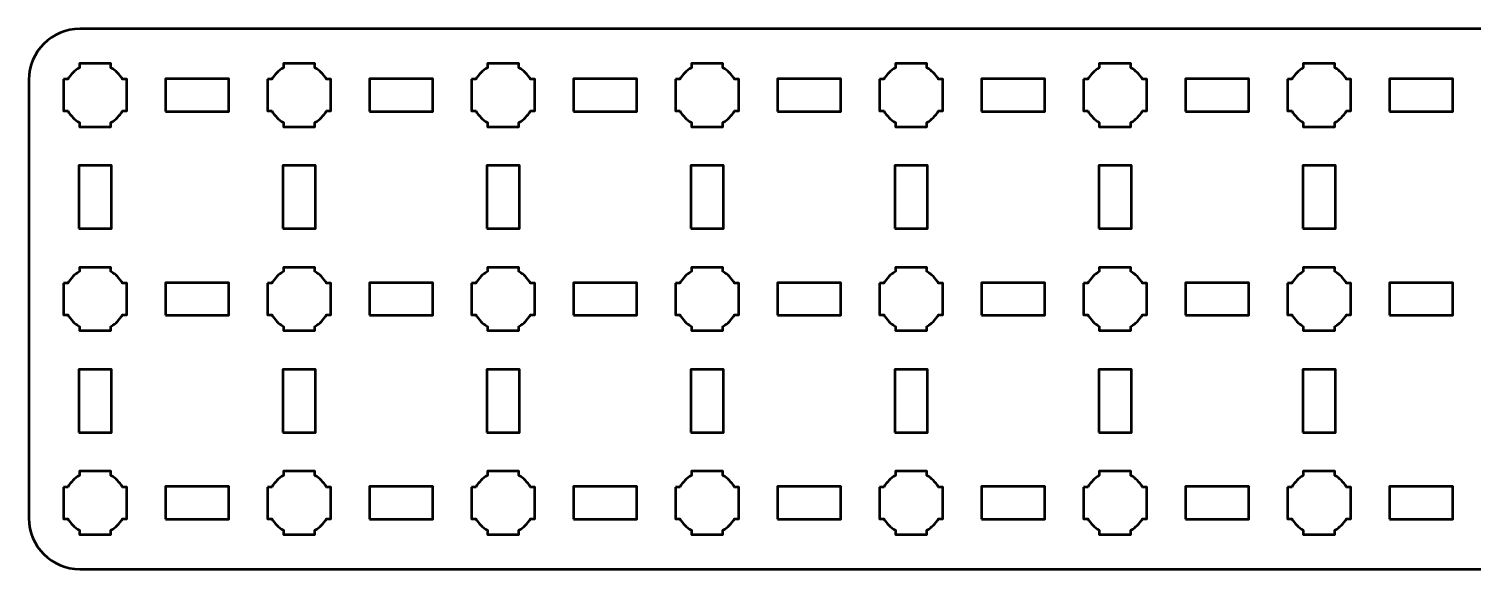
# Model space of a CAD drawing. Header units: centimetres. Extents: x -25.1 to 4.2, y -17.5 to -12.2.
# Drawn here: x -25.15 to -11, y -17.5 to -12.2 of the extents above; entities that cross this region are included whole.
import ezdxf

# ---------------------------------------------------------------- set-up
doc = ezdxf.new("R2010")
doc.units = ezdxf.units.CM
doc.header["$MEASUREMENT"] = 0
doc.layers.add('Layer 1', color=7, linetype='Continuous')

msp = doc.modelspace()

# ---------------------------------------------------------------- linework, layer by layer
at = {"layer": 'Layer 1', "color": 250, "lineweight": 53}
for points in [[(-23.81, -13.01), (-23.19, -13.01), (-23.19, -12.69), (-23.81, -12.69), (-23.81, -13.01)], [(-21.81, -13.01), (-21.19, -13.01), (-21.19, -12.69), (-21.81, -12.69), (-21.81, -13.01)], [(-19.81, -13.01), (-19.19, -13.01), (-19.19, -12.69), (-19.81, -12.69), (-19.81, -13.01)], [(-17.81, -13.01), (-17.19, -13.01), (-17.19, -12.69), (-17.81, -12.69), (-17.81, -13.01)], [(-15.81, -13.01), (-15.19, -13.01), (-15.19, -12.69), (-15.81, -12.69), (-15.81, -13.01)], [(-13.81, -13.01), (-13.19, -13.01), (-13.19, -12.69), (-13.81, -12.69), (-13.81, -13.01)], [(-11.81, -13.01), (-11.19, -13.01), (-11.19, -12.69), (-11.81, -12.69), (-11.81, -13.01)], [(-24.66, -14.16), (-24.34, -14.16), (-24.34, -13.54), (-24.66, -13.54), (-24.66, -14.16)], [(-22.66, -14.16), (-22.34, -14.16), (-22.34, -13.54), (-22.66, -13.54), (-22.66, -14.16)], [(-20.66, -14.16), (-20.34, -14.16), (-20.34, -13.54), (-20.66, -13.54), (-20.66, -14.16)], [(-18.66, -14.16), (-18.34, -14.16), (-18.34, -13.54), (-18.66, -13.54), (-18.66, -14.16)], [(-16.66, -14.16), (-16.34, -14.16), (-16.34, -13.54), (-16.66, -13.54), (-16.66, -14.16)], [(-14.66, -14.16), (-14.34, -14.16), (-14.34, -13.54), (-14.66, -13.54), (-14.66, -14.16)], [(-12.66, -14.16), (-12.34, -14.16), (-12.34, -13.54), (-12.66, -13.54), (-12.66, -14.16)], [(-23.81, -15.01), (-23.19, -15.01), (-23.19, -14.69), (-23.81, -14.69), (-23.81, -15.01)], [(-21.81, -15.01), (-21.19, -15.01), (-21.19, -14.69), (-21.81, -14.69), (-21.81, -15.01)], [(-19.81, -15.01), (-19.19, -15.01), (-19.19, -14.69), (-19.81, -14.69), (-19.81, -15.01)], [(-17.81, -15.01), (-17.19, -15.01), (-17.19, -14.69), (-17.81, -14.69), (-17.81, -15.01)], [(-15.81, -15.01), (-15.19, -15.01), (-15.19, -14.69), (-15.81, -14.69), (-15.81, -15.01)], [(-13.81, -15.01), (-13.19, -15.01), (-13.19, -14.69), (-13.81, -14.69), (-13.81, -15.01)], [(-11.81, -15.01), (-11.19, -15.01), (-11.19, -14.69), (-11.81, -14.69), (-11.81, -15.01)], [(-24.66, -16.16), (-24.34, -16.16), (-24.34, -15.54), (-24.66, -15.54), (-24.66, -16.16)], [(-22.66, -16.16), (-22.34, -16.16), (-22.34, -15.54), (-22.66, -15.54), (-22.66, -16.16)], [(-20.66, -16.16), (-20.34, -16.16), (-20.34, -15.54), (-20.66, -15.54), (-20.66, -16.16)], [(-18.66, -16.16), (-18.34, -16.16), (-18.34, -15.54), (-18.66, -15.54), (-18.66, -16.16)], [(-16.66, -16.16), (-16.34, -16.16), (-16.34, -15.54), (-16.66, -15.54), (-16.66, -16.16)], [(-14.66, -16.16), (-14.34, -16.16), (-14.34, -15.54), (-14.66, -15.54), (-14.66, -16.16)], [(-12.66, -16.16), (-12.34, -16.16), (-12.34, -15.54), (-12.66, -15.54), (-12.66, -16.16)], [(-23.81, -17.01), (-23.19, -17.01), (-23.19, -16.69), (-23.81, -16.69), (-23.81, -17.01)], [(-21.81, -17.01), (-21.19, -17.01), (-21.19, -16.69), (-21.81, -16.69), (-21.81, -17.01)], [(-19.81, -17.01), (-19.19, -17.01), (-19.19, -16.69), (-19.81, -16.69), (-19.81, -17.01)], [(-17.81, -17.01), (-17.19, -17.01), (-17.19, -16.69), (-17.81, -16.69), (-17.81, -17.01)], [(-15.81, -17.01), (-15.19, -17.01), (-15.19, -16.69), (-15.81, -16.69), (-15.81, -17.01)], [(-13.81, -17.01), (-13.19, -17.01), (-13.19, -16.69), (-13.81, -16.69), (-13.81, -17.01)], [(-11.81, -17.01), (-11.19, -17.01), (-11.19, -16.69), (-11.81, -16.69), (-11.81, -17.01)]]:
    msp.add_lwpolyline(points, close=True, dxfattribs=at)
msp.add_open_spline([(-25.15, -17), (-25.15, -17), (-25.15, -12.7), (-25.15, -12.7), (-25.15, -12.7), (-25.15, -12.42391), (-24.92609, -12.2), (-24.65, -12.2), (-24.65, -12.2), (-24.65, -12.2), (3.65, -12.2), (3.65, -12.2), (3.65, -12.2), (3.92609, -12.2), (4.15, -12.42391), (4.15, -12.7), (4.15, -12.7), (4.15, -12.7), (4.15, -17), (4.15, -17), (4.15, -17), (4.15, -17.27609), (3.92609, -17.5), (3.65, -17.5), (3.65, -17.5), (3.65, -17.5), (-24.65, -17.5), (-24.65, -17.5), (-24.65, -17.5), (-24.92609, -17.5), (-25.15, -17.27609), (-25.15, -17)], degree=3, knots=[0, 0, 0, 0, 0.125, 0.125, 0.125, 0.125, 0.25, 0.25, 0.25, 0.25, 0.375, 0.375, 0.375, 0.375, 0.5, 0.5, 0.5, 0.5, 0.625, 0.625, 0.625, 0.625, 0.75, 0.75, 0.75, 0.75, 0.875, 0.875, 0.875, 0.875, 1, 1, 1, 1], dxfattribs=at)
at = {"layer": 'Layer 1', "lineweight": 53}
for points in [[(-24.81, -12.695), (-24.81, -12.695), (-24.76851, -12.695), (-24.76851, -12.695), (-24.76851, -12.695), (-24.74128, -12.64795), (-24.70205, -12.60872), (-24.655, -12.58149), (-24.655, -12.58149), (-24.655, -12.58149), (-24.655, -12.54), (-24.655, -12.54), (-24.655, -12.54), (-24.655, -12.54), (-24.5, -12.54), (-24.5, -12.54), (-24.5, -12.54), (-24.5, -12.54), (-24.345, -12.54), (-24.345, -12.54), (-24.345, -12.54), (-24.345, -12.54), (-24.345, -12.58149), (-24.345, -12.58149), (-24.345, -12.58149), (-24.29795, -12.60872), (-24.25872, -12.64795), (-24.23149, -12.695), (-24.23149, -12.695), (-24.23149, -12.695), (-24.19, -12.695), (-24.19, -12.695), (-24.19, -12.695), (-24.19, -12.695), (-24.19, -12.85), (-24.19, -12.85), (-24.19, -12.85), (-24.19, -12.85), (-24.19, -13.005), (-24.19, -13.005), (-24.19, -13.005), (-24.19, -13.005), (-24.23149, -13.005), (-24.23149, -13.005), (-24.23149, -13.005), (-24.25872, -13.05205), (-24.29795, -13.09128), (-24.345, -13.11851), (-24.345, -13.11851), (-24.345, -13.11851), (-24.345, -13.16), (-24.345, -13.16), (-24.345, -13.16), (-24.345, -13.16), (-24.5, -13.16), (-24.5, -13.16), (-24.5, -13.16), (-24.5, -13.16), (-24.655, -13.16), (-24.655, -13.16), (-24.655, -13.16), (-24.655, -13.16), (-24.655, -13.11851), (-24.655, -13.11851), (-24.655, -13.11851), (-24.70205, -13.09128), (-24.74128, -13.05205), (-24.76851, -13.005), (-24.76851, -13.005), (-24.76851, -13.005), (-24.81, -13.005), (-24.81, -13.005), (-24.81, -13.005), (-24.81, -13.005), (-24.81, -12.85), (-24.81, -12.85), (-24.81, -12.85), (-24.81, -12.85), (-24.81, -12.695), (-24.81, -12.695)], [(-22.81, -12.695), (-22.81, -12.695), (-22.76851, -12.695), (-22.76851, -12.695), (-22.76851, -12.695), (-22.74128, -12.64795), (-22.70205, -12.60872), (-22.655, -12.58149), (-22.655, -12.58149), (-22.655, -12.58149), (-22.655, -12.54), (-22.655, -12.54), (-22.655, -12.54), (-22.655, -12.54), (-22.5, -12.54), (-22.5, -12.54), (-22.5, -12.54), (-22.5, -12.54), (-22.345, -12.54), (-22.345, -12.54), (-22.345, -12.54), (-22.345, -12.54), (-22.345, -12.58149), (-22.345, -12.58149), (-22.345, -12.58149), (-22.29795, -12.60872), (-22.25872, -12.64795), (-22.23149, -12.695), (-22.23149, -12.695), (-22.23149, -12.695), (-22.19, -12.695), (-22.19, -12.695), (-22.19, -12.695), (-22.19, -12.695), (-22.19, -12.85), (-22.19, -12.85), (-22.19, -12.85), (-22.19, -12.85), (-22.19, -13.005), (-22.19, -13.005), (-22.19, -13.005), (-22.19, -13.005), (-22.23149, -13.005), (-22.23149, -13.005), (-22.23149, -13.005), (-22.25872, -13.05205), (-22.29795, -13.09128), (-22.345, -13.11851), (-22.345, -13.11851), (-22.345, -13.11851), (-22.345, -13.16), (-22.345, -13.16), (-22.345, -13.16), (-22.345, -13.16), (-22.5, -13.16), (-22.5, -13.16), (-22.5, -13.16), (-22.5, -13.16), (-22.655, -13.16), (-22.655, -13.16), (-22.655, -13.16), (-22.655, -13.16), (-22.655, -13.11851), (-22.655, -13.11851), (-22.655, -13.11851), (-22.70205, -13.09128), (-22.74128, -13.05205), (-22.76851, -13.005), (-22.76851, -13.005), (-22.76851, -13.005), (-22.81, -13.005), (-22.81, -13.005), (-22.81, -13.005), (-22.81, -13.005), (-22.81, -12.85), (-22.81, -12.85), (-22.81, -12.85), (-22.81, -12.85), (-22.81, -12.695), (-22.81, -12.695)], [(-20.81, -12.695), (-20.81, -12.695), (-20.76851, -12.695), (-20.76851, -12.695), (-20.76851, -12.695), (-20.74128, -12.64795), (-20.70205, -12.60872), (-20.655, -12.58149), (-20.655, -12.58149), (-20.655, -12.58149), (-20.655, -12.54), (-20.655, -12.54), (-20.655, -12.54), (-20.655, -12.54), (-20.5, -12.54), (-20.5, -12.54), (-20.5, -12.54), (-20.5, -12.54), (-20.345, -12.54), (-20.345, -12.54), (-20.345, -12.54), (-20.345, -12.54), (-20.345, -12.58149), (-20.345, -12.58149), (-20.345, -12.58149), (-20.29795, -12.60872), (-20.25872, -12.64795), (-20.23149, -12.695), (-20.23149, -12.695), (-20.23149, -12.695), (-20.19, -12.695), (-20.19, -12.695), (-20.19, -12.695), (-20.19, -12.695), (-20.19, -12.85), (-20.19, -12.85), (-20.19, -12.85), (-20.19, -12.85), (-20.19, -13.005), (-20.19, -13.005), (-20.19, -13.005), (-20.19, -13.005), (-20.23149, -13.005), (-20.23149, -13.005), (-20.23149, -13.005), (-20.25872, -13.05205), (-20.29795, -13.09128), (-20.345, -13.11851), (-20.345, -13.11851), (-20.345, -13.11851), (-20.345, -13.16), (-20.345, -13.16), (-20.345, -13.16), (-20.345, -13.16), (-20.5, -13.16), (-20.5, -13.16), (-20.5, -13.16), (-20.5, -13.16), (-20.655, -13.16), (-20.655, -13.16), (-20.655, -13.16), (-20.655, -13.16), (-20.655, -13.11851), (-20.655, -13.11851), (-20.655, -13.11851), (-20.70205, -13.09128), (-20.74128, -13.05205), (-20.76851, -13.005), (-20.76851, -13.005), (-20.76851, -13.005), (-20.81, -13.005), (-20.81, -13.005), (-20.81, -13.005), (-20.81, -13.005), (-20.81, -12.85), (-20.81, -12.85), (-20.81, -12.85), (-20.81, -12.85), (-20.81, -12.695), (-20.81, -12.695)], [(-18.81, -12.695), (-18.81, -12.695), (-18.76851, -12.695), (-18.76851, -12.695), (-18.76851, -12.695), (-18.74128, -12.64795), (-18.70205, -12.60872), (-18.655, -12.58149), (-18.655, -12.58149), (-18.655, -12.58149), (-18.655, -12.54), (-18.655, -12.54), (-18.655, -12.54), (-18.655, -12.54), (-18.5, -12.54), (-18.5, -12.54), (-18.5, -12.54), (-18.5, -12.54), (-18.345, -12.54), (-18.345, -12.54), (-18.345, -12.54), (-18.345, -12.54), (-18.345, -12.58149), (-18.345, -12.58149), (-18.345, -12.58149), (-18.29795, -12.60872), (-18.25872, -12.64795), (-18.23149, -12.695), (-18.23149, -12.695), (-18.23149, -12.695), (-18.19, -12.695), (-18.19, -12.695), (-18.19, -12.695), (-18.19, -12.695), (-18.19, -12.85), (-18.19, -12.85), (-18.19, -12.85), (-18.19, -12.85), (-18.19, -13.005), (-18.19, -13.005), (-18.19, -13.005), (-18.19, -13.005), (-18.23149, -13.005), (-18.23149, -13.005), (-18.23149, -13.005), (-18.25872, -13.05205), (-18.29795, -13.09128), (-18.345, -13.11851), (-18.345, -13.11851), (-18.345, -13.11851), (-18.345, -13.16), (-18.345, -13.16), (-18.345, -13.16), (-18.345, -13.16), (-18.5, -13.16), (-18.5, -13.16), (-18.5, -13.16), (-18.5, -13.16), (-18.655, -13.16), (-18.655, -13.16), (-18.655, -13.16), (-18.655, -13.16), (-18.655, -13.11851), (-18.655, -13.11851), (-18.655, -13.11851), (-18.70205, -13.09128), (-18.74128, -13.05205), (-18.76851, -13.005), (-18.76851, -13.005), (-18.76851, -13.005), (-18.81, -13.005), (-18.81, -13.005), (-18.81, -13.005), (-18.81, -13.005), (-18.81, -12.85), (-18.81, -12.85), (-18.81, -12.85), (-18.81, -12.85), (-18.81, -12.695), (-18.81, -12.695)], [(-16.81, -12.695), (-16.81, -12.695), (-16.76851, -12.695), (-16.76851, -12.695), (-16.76851, -12.695), (-16.74128, -12.64795), (-16.70205, -12.60872), (-16.655, -12.58149), (-16.655, -12.58149), (-16.655, -12.58149), (-16.655, -12.54), (-16.655, -12.54), (-16.655, -12.54), (-16.655, -12.54), (-16.5, -12.54), (-16.5, -12.54), (-16.5, -12.54), (-16.5, -12.54), (-16.345, -12.54), (-16.345, -12.54), (-16.345, -12.54), (-16.345, -12.54), (-16.345, -12.58149), (-16.345, -12.58149), (-16.345, -12.58149), (-16.29795, -12.60872), (-16.25872, -12.64795), (-16.23149, -12.695), (-16.23149, -12.695), (-16.23149, -12.695), (-16.19, -12.695), (-16.19, -12.695), (-16.19, -12.695), (-16.19, -12.695), (-16.19, -12.85), (-16.19, -12.85), (-16.19, -12.85), (-16.19, -12.85), (-16.19, -13.005), (-16.19, -13.005), (-16.19, -13.005), (-16.19, -13.005), (-16.23149, -13.005), (-16.23149, -13.005), (-16.23149, -13.005), (-16.25872, -13.05205), (-16.29795, -13.09128), (-16.345, -13.11851), (-16.345, -13.11851), (-16.345, -13.11851), (-16.345, -13.16), (-16.345, -13.16), (-16.345, -13.16), (-16.345, -13.16), (-16.5, -13.16), (-16.5, -13.16), (-16.5, -13.16), (-16.5, -13.16), (-16.655, -13.16), (-16.655, -13.16), (-16.655, -13.16), (-16.655, -13.16), (-16.655, -13.11851), (-16.655, -13.11851), (-16.655, -13.11851), (-16.70205, -13.09128), (-16.74128, -13.05205), (-16.76851, -13.005), (-16.76851, -13.005), (-16.76851, -13.005), (-16.81, -13.005), (-16.81, -13.005), (-16.81, -13.005), (-16.81, -13.005), (-16.81, -12.85), (-16.81, -12.85), (-16.81, -12.85), (-16.81, -12.85), (-16.81, -12.695), (-16.81, -12.695)], [(-14.81, -12.695), (-14.81, -12.695), (-14.76851, -12.695), (-14.76851, -12.695), (-14.76851, -12.695), (-14.74128, -12.64795), (-14.70205, -12.60872), (-14.655, -12.58149), (-14.655, -12.58149), (-14.655, -12.58149), (-14.655, -12.54), (-14.655, -12.54), (-14.655, -12.54), (-14.655, -12.54), (-14.5, -12.54), (-14.5, -12.54), (-14.5, -12.54), (-14.5, -12.54), (-14.345, -12.54), (-14.345, -12.54), (-14.345, -12.54), (-14.345, -12.54), (-14.345, -12.58149), (-14.345, -12.58149), (-14.345, -12.58149), (-14.29795, -12.60872), (-14.25872, -12.64795), (-14.23149, -12.695), (-14.23149, -12.695), (-14.23149, -12.695), (-14.19, -12.695), (-14.19, -12.695), (-14.19, -12.695), (-14.19, -12.695), (-14.19, -12.85), (-14.19, -12.85), (-14.19, -12.85), (-14.19, -12.85), (-14.19, -13.005), (-14.19, -13.005), (-14.19, -13.005), (-14.19, -13.005), (-14.23149, -13.005), (-14.23149, -13.005), (-14.23149, -13.005), (-14.25872, -13.05205), (-14.29795, -13.09128), (-14.345, -13.11851), (-14.345, -13.11851), (-14.345, -13.11851), (-14.345, -13.16), (-14.345, -13.16), (-14.345, -13.16), (-14.345, -13.16), (-14.5, -13.16), (-14.5, -13.16), (-14.5, -13.16), (-14.5, -13.16), (-14.655, -13.16), (-14.655, -13.16), (-14.655, -13.16), (-14.655, -13.16), (-14.655, -13.11851), (-14.655, -13.11851), (-14.655, -13.11851), (-14.70205, -13.09128), (-14.74128, -13.05205), (-14.76851, -13.005), (-14.76851, -13.005), (-14.76851, -13.005), (-14.81, -13.005), (-14.81, -13.005), (-14.81, -13.005), (-14.81, -13.005), (-14.81, -12.85), (-14.81, -12.85), (-14.81, -12.85), (-14.81, -12.85), (-14.81, -12.695), (-14.81, -12.695)], [(-12.81, -12.695), (-12.81, -12.695), (-12.76851, -12.695), (-12.76851, -12.695), (-12.76851, -12.695), (-12.74128, -12.64795), (-12.70205, -12.60872), (-12.655, -12.58149), (-12.655, -12.58149), (-12.655, -12.58149), (-12.655, -12.54), (-12.655, -12.54), (-12.655, -12.54), (-12.655, -12.54), (-12.5, -12.54), (-12.5, -12.54), (-12.5, -12.54), (-12.5, -12.54), (-12.345, -12.54), (-12.345, -12.54), (-12.345, -12.54), (-12.345, -12.54), (-12.345, -12.58149), (-12.345, -12.58149), (-12.345, -12.58149), (-12.29795, -12.60872), (-12.25872, -12.64795), (-12.23149, -12.695), (-12.23149, -12.695), (-12.23149, -12.695), (-12.19, -12.695), (-12.19, -12.695), (-12.19, -12.695), (-12.19, -12.695), (-12.19, -12.85), (-12.19, -12.85), (-12.19, -12.85), (-12.19, -12.85), (-12.19, -13.005), (-12.19, -13.005), (-12.19, -13.005), (-12.19, -13.005), (-12.23149, -13.005), (-12.23149, -13.005), (-12.23149, -13.005), (-12.25872, -13.05205), (-12.29795, -13.09128), (-12.345, -13.11851), (-12.345, -13.11851), (-12.345, -13.11851), (-12.345, -13.16), (-12.345, -13.16), (-12.345, -13.16), (-12.345, -13.16), (-12.5, -13.16), (-12.5, -13.16), (-12.5, -13.16), (-12.5, -13.16), (-12.655, -13.16), (-12.655, -13.16), (-12.655, -13.16), (-12.655, -13.16), (-12.655, -13.11851), (-12.655, -13.11851), (-12.655, -13.11851), (-12.70205, -13.09128), (-12.74128, -13.05205), (-12.76851, -13.005), (-12.76851, -13.005), (-12.76851, -13.005), (-12.81, -13.005), (-12.81, -13.005), (-12.81, -13.005), (-12.81, -13.005), (-12.81, -12.85), (-12.81, -12.85), (-12.81, -12.85), (-12.81, -12.85), (-12.81, -12.695), (-12.81, -12.695)], [(-24.81, -14.695), (-24.81, -14.695), (-24.76851, -14.695), (-24.76851, -14.695), (-24.76851, -14.695), (-24.74128, -14.64795), (-24.70205, -14.60872), (-24.655, -14.58149), (-24.655, -14.58149), (-24.655, -14.58149), (-24.655, -14.54), (-24.655, -14.54), (-24.655, -14.54), (-24.655, -14.54), (-24.5, -14.54), (-24.5, -14.54), (-24.5, -14.54), (-24.5, -14.54), (-24.345, -14.54), (-24.345, -14.54), (-24.345, -14.54), (-24.345, -14.54), (-24.345, -14.58149), (-24.345, -14.58149), (-24.345, -14.58149), (-24.29795, -14.60872), (-24.25872, -14.64795), (-24.23149, -14.695), (-24.23149, -14.695), (-24.23149, -14.695), (-24.19, -14.695), (-24.19, -14.695), (-24.19, -14.695), (-24.19, -14.695), (-24.19, -14.85), (-24.19, -14.85), (-24.19, -14.85), (-24.19, -14.85), (-24.19, -15.005), (-24.19, -15.005), (-24.19, -15.005), (-24.19, -15.005), (-24.23149, -15.005), (-24.23149, -15.005), (-24.23149, -15.005), (-24.25872, -15.05205), (-24.29795, -15.09128), (-24.345, -15.11851), (-24.345, -15.11851), (-24.345, -15.11851), (-24.345, -15.16), (-24.345, -15.16), (-24.345, -15.16), (-24.345, -15.16), (-24.5, -15.16), (-24.5, -15.16), (-24.5, -15.16), (-24.5, -15.16), (-24.655, -15.16), (-24.655, -15.16), (-24.655, -15.16), (-24.655, -15.16), (-24.655, -15.11851), (-24.655, -15.11851), (-24.655, -15.11851), (-24.70205, -15.09128), (-24.74128, -15.05205), (-24.76851, -15.005), (-24.76851, -15.005), (-24.76851, -15.005), (-24.81, -15.005), (-24.81, -15.005), (-24.81, -15.005), (-24.81, -15.005), (-24.81, -14.85), (-24.81, -14.85), (-24.81, -14.85), (-24.81, -14.85), (-24.81, -14.695), (-24.81, -14.695)], [(-22.81, -14.695), (-22.81, -14.695), (-22.76851, -14.695), (-22.76851, -14.695), (-22.76851, -14.695), (-22.74128, -14.64795), (-22.70205, -14.60872), (-22.655, -14.58149), (-22.655, -14.58149), (-22.655, -14.58149), (-22.655, -14.54), (-22.655, -14.54), (-22.655, -14.54), (-22.655, -14.54), (-22.5, -14.54), (-22.5, -14.54), (-22.5, -14.54), (-22.5, -14.54), (-22.345, -14.54), (-22.345, -14.54), (-22.345, -14.54), (-22.345, -14.54), (-22.345, -14.58149), (-22.345, -14.58149), (-22.345, -14.58149), (-22.29795, -14.60872), (-22.25872, -14.64795), (-22.23149, -14.695), (-22.23149, -14.695), (-22.23149, -14.695), (-22.19, -14.695), (-22.19, -14.695), (-22.19, -14.695), (-22.19, -14.695), (-22.19, -14.85), (-22.19, -14.85), (-22.19, -14.85), (-22.19, -14.85), (-22.19, -15.005), (-22.19, -15.005), (-22.19, -15.005), (-22.19, -15.005), (-22.23149, -15.005), (-22.23149, -15.005), (-22.23149, -15.005), (-22.25872, -15.05205), (-22.29795, -15.09128), (-22.345, -15.11851), (-22.345, -15.11851), (-22.345, -15.11851), (-22.345, -15.16), (-22.345, -15.16), (-22.345, -15.16), (-22.345, -15.16), (-22.5, -15.16), (-22.5, -15.16), (-22.5, -15.16), (-22.5, -15.16), (-22.655, -15.16), (-22.655, -15.16), (-22.655, -15.16), (-22.655, -15.16), (-22.655, -15.11851), (-22.655, -15.11851), (-22.655, -15.11851), (-22.70205, -15.09128), (-22.74128, -15.05205), (-22.76851, -15.005), (-22.76851, -15.005), (-22.76851, -15.005), (-22.81, -15.005), (-22.81, -15.005), (-22.81, -15.005), (-22.81, -15.005), (-22.81, -14.85), (-22.81, -14.85), (-22.81, -14.85), (-22.81, -14.85), (-22.81, -14.695), (-22.81, -14.695)], [(-20.81, -14.695), (-20.81, -14.695), (-20.76851, -14.695), (-20.76851, -14.695), (-20.76851, -14.695), (-20.74128, -14.64795), (-20.70205, -14.60872), (-20.655, -14.58149), (-20.655, -14.58149), (-20.655, -14.58149), (-20.655, -14.54), (-20.655, -14.54), (-20.655, -14.54), (-20.655, -14.54), (-20.5, -14.54), (-20.5, -14.54), (-20.5, -14.54), (-20.5, -14.54), (-20.345, -14.54), (-20.345, -14.54), (-20.345, -14.54), (-20.345, -14.54), (-20.345, -14.58149), (-20.345, -14.58149), (-20.345, -14.58149), (-20.29795, -14.60872), (-20.25872, -14.64795), (-20.23149, -14.695), (-20.23149, -14.695), (-20.23149, -14.695), (-20.19, -14.695), (-20.19, -14.695), (-20.19, -14.695), (-20.19, -14.695), (-20.19, -14.85), (-20.19, -14.85), (-20.19, -14.85), (-20.19, -14.85), (-20.19, -15.005), (-20.19, -15.005), (-20.19, -15.005), (-20.19, -15.005), (-20.23149, -15.005), (-20.23149, -15.005), (-20.23149, -15.005), (-20.25872, -15.05205), (-20.29795, -15.09128), (-20.345, -15.11851), (-20.345, -15.11851), (-20.345, -15.11851), (-20.345, -15.16), (-20.345, -15.16), (-20.345, -15.16), (-20.345, -15.16), (-20.5, -15.16), (-20.5, -15.16), (-20.5, -15.16), (-20.5, -15.16), (-20.655, -15.16), (-20.655, -15.16), (-20.655, -15.16), (-20.655, -15.16), (-20.655, -15.11851), (-20.655, -15.11851), (-20.655, -15.11851), (-20.70205, -15.09128), (-20.74128, -15.05205), (-20.76851, -15.005), (-20.76851, -15.005), (-20.76851, -15.005), (-20.81, -15.005), (-20.81, -15.005), (-20.81, -15.005), (-20.81, -15.005), (-20.81, -14.85), (-20.81, -14.85), (-20.81, -14.85), (-20.81, -14.85), (-20.81, -14.695), (-20.81, -14.695)], [(-18.81, -14.695), (-18.81, -14.695), (-18.76851, -14.695), (-18.76851, -14.695), (-18.76851, -14.695), (-18.74128, -14.64795), (-18.70205, -14.60872), (-18.655, -14.58149), (-18.655, -14.58149), (-18.655, -14.58149), (-18.655, -14.54), (-18.655, -14.54), (-18.655, -14.54), (-18.655, -14.54), (-18.5, -14.54), (-18.5, -14.54), (-18.5, -14.54), (-18.5, -14.54), (-18.345, -14.54), (-18.345, -14.54), (-18.345, -14.54), (-18.345, -14.54), (-18.345, -14.58149), (-18.345, -14.58149), (-18.345, -14.58149), (-18.29795, -14.60872), (-18.25872, -14.64795), (-18.23149, -14.695), (-18.23149, -14.695), (-18.23149, -14.695), (-18.19, -14.695), (-18.19, -14.695), (-18.19, -14.695), (-18.19, -14.695), (-18.19, -14.85), (-18.19, -14.85), (-18.19, -14.85), (-18.19, -14.85), (-18.19, -15.005), (-18.19, -15.005), (-18.19, -15.005), (-18.19, -15.005), (-18.23149, -15.005), (-18.23149, -15.005), (-18.23149, -15.005), (-18.25872, -15.05205), (-18.29795, -15.09128), (-18.345, -15.11851), (-18.345, -15.11851), (-18.345, -15.11851), (-18.345, -15.16), (-18.345, -15.16), (-18.345, -15.16), (-18.345, -15.16), (-18.5, -15.16), (-18.5, -15.16), (-18.5, -15.16), (-18.5, -15.16), (-18.655, -15.16), (-18.655, -15.16), (-18.655, -15.16), (-18.655, -15.16), (-18.655, -15.11851), (-18.655, -15.11851), (-18.655, -15.11851), (-18.70205, -15.09128), (-18.74128, -15.05205), (-18.76851, -15.005), (-18.76851, -15.005), (-18.76851, -15.005), (-18.81, -15.005), (-18.81, -15.005), (-18.81, -15.005), (-18.81, -15.005), (-18.81, -14.85), (-18.81, -14.85), (-18.81, -14.85), (-18.81, -14.85), (-18.81, -14.695), (-18.81, -14.695)], [(-16.81, -14.695), (-16.81, -14.695), (-16.76851, -14.695), (-16.76851, -14.695), (-16.76851, -14.695), (-16.74128, -14.64795), (-16.70205, -14.60872), (-16.655, -14.58149), (-16.655, -14.58149), (-16.655, -14.58149), (-16.655, -14.54), (-16.655, -14.54), (-16.655, -14.54), (-16.655, -14.54), (-16.5, -14.54), (-16.5, -14.54), (-16.5, -14.54), (-16.5, -14.54), (-16.345, -14.54), (-16.345, -14.54), (-16.345, -14.54), (-16.345, -14.54), (-16.345, -14.58149), (-16.345, -14.58149), (-16.345, -14.58149), (-16.29795, -14.60872), (-16.25872, -14.64795), (-16.23149, -14.695), (-16.23149, -14.695), (-16.23149, -14.695), (-16.19, -14.695), (-16.19, -14.695), (-16.19, -14.695), (-16.19, -14.695), (-16.19, -14.85), (-16.19, -14.85), (-16.19, -14.85), (-16.19, -14.85), (-16.19, -15.005), (-16.19, -15.005), (-16.19, -15.005), (-16.19, -15.005), (-16.23149, -15.005), (-16.23149, -15.005), (-16.23149, -15.005), (-16.25872, -15.05205), (-16.29795, -15.09128), (-16.345, -15.11851), (-16.345, -15.11851), (-16.345, -15.11851), (-16.345, -15.16), (-16.345, -15.16), (-16.345, -15.16), (-16.345, -15.16), (-16.5, -15.16), (-16.5, -15.16), (-16.5, -15.16), (-16.5, -15.16), (-16.655, -15.16), (-16.655, -15.16), (-16.655, -15.16), (-16.655, -15.16), (-16.655, -15.11851), (-16.655, -15.11851), (-16.655, -15.11851), (-16.70205, -15.09128), (-16.74128, -15.05205), (-16.76851, -15.005), (-16.76851, -15.005), (-16.76851, -15.005), (-16.81, -15.005), (-16.81, -15.005), (-16.81, -15.005), (-16.81, -15.005), (-16.81, -14.85), (-16.81, -14.85), (-16.81, -14.85), (-16.81, -14.85), (-16.81, -14.695), (-16.81, -14.695)], [(-14.81, -14.695), (-14.81, -14.695), (-14.76851, -14.695), (-14.76851, -14.695), (-14.76851, -14.695), (-14.74128, -14.64795), (-14.70205, -14.60872), (-14.655, -14.58149), (-14.655, -14.58149), (-14.655, -14.58149), (-14.655, -14.54), (-14.655, -14.54), (-14.655, -14.54), (-14.655, -14.54), (-14.5, -14.54), (-14.5, -14.54), (-14.5, -14.54), (-14.5, -14.54), (-14.345, -14.54), (-14.345, -14.54), (-14.345, -14.54), (-14.345, -14.54), (-14.345, -14.58149), (-14.345, -14.58149), (-14.345, -14.58149), (-14.29795, -14.60872), (-14.25872, -14.64795), (-14.23149, -14.695), (-14.23149, -14.695), (-14.23149, -14.695), (-14.19, -14.695), (-14.19, -14.695), (-14.19, -14.695), (-14.19, -14.695), (-14.19, -14.85), (-14.19, -14.85), (-14.19, -14.85), (-14.19, -14.85), (-14.19, -15.005), (-14.19, -15.005), (-14.19, -15.005), (-14.19, -15.005), (-14.23149, -15.005), (-14.23149, -15.005), (-14.23149, -15.005), (-14.25872, -15.05205), (-14.29795, -15.09128), (-14.345, -15.11851), (-14.345, -15.11851), (-14.345, -15.11851), (-14.345, -15.16), (-14.345, -15.16), (-14.345, -15.16), (-14.345, -15.16), (-14.5, -15.16), (-14.5, -15.16), (-14.5, -15.16), (-14.5, -15.16), (-14.655, -15.16), (-14.655, -15.16), (-14.655, -15.16), (-14.655, -15.16), (-14.655, -15.11851), (-14.655, -15.11851), (-14.655, -15.11851), (-14.70205, -15.09128), (-14.74128, -15.05205), (-14.76851, -15.005), (-14.76851, -15.005), (-14.76851, -15.005), (-14.81, -15.005), (-14.81, -15.005), (-14.81, -15.005), (-14.81, -15.005), (-14.81, -14.85), (-14.81, -14.85), (-14.81, -14.85), (-14.81, -14.85), (-14.81, -14.695), (-14.81, -14.695)], [(-12.81, -14.695), (-12.81, -14.695), (-12.76851, -14.695), (-12.76851, -14.695), (-12.76851, -14.695), (-12.74128, -14.64795), (-12.70205, -14.60872), (-12.655, -14.58149), (-12.655, -14.58149), (-12.655, -14.58149), (-12.655, -14.54), (-12.655, -14.54), (-12.655, -14.54), (-12.655, -14.54), (-12.5, -14.54), (-12.5, -14.54), (-12.5, -14.54), (-12.5, -14.54), (-12.345, -14.54), (-12.345, -14.54), (-12.345, -14.54), (-12.345, -14.54), (-12.345, -14.58149), (-12.345, -14.58149), (-12.345, -14.58149), (-12.29795, -14.60872), (-12.25872, -14.64795), (-12.23149, -14.695), (-12.23149, -14.695), (-12.23149, -14.695), (-12.19, -14.695), (-12.19, -14.695), (-12.19, -14.695), (-12.19, -14.695), (-12.19, -14.85), (-12.19, -14.85), (-12.19, -14.85), (-12.19, -14.85), (-12.19, -15.005), (-12.19, -15.005), (-12.19, -15.005), (-12.19, -15.005), (-12.23149, -15.005), (-12.23149, -15.005), (-12.23149, -15.005), (-12.25872, -15.05205), (-12.29795, -15.09128), (-12.345, -15.11851), (-12.345, -15.11851), (-12.345, -15.11851), (-12.345, -15.16), (-12.345, -15.16), (-12.345, -15.16), (-12.345, -15.16), (-12.5, -15.16), (-12.5, -15.16), (-12.5, -15.16), (-12.5, -15.16), (-12.655, -15.16), (-12.655, -15.16), (-12.655, -15.16), (-12.655, -15.16), (-12.655, -15.11851), (-12.655, -15.11851), (-12.655, -15.11851), (-12.70205, -15.09128), (-12.74128, -15.05205), (-12.76851, -15.005), (-12.76851, -15.005), (-12.76851, -15.005), (-12.81, -15.005), (-12.81, -15.005), (-12.81, -15.005), (-12.81, -15.005), (-12.81, -14.85), (-12.81, -14.85), (-12.81, -14.85), (-12.81, -14.85), (-12.81, -14.695), (-12.81, -14.695)], [(-24.81, -16.695), (-24.81, -16.695), (-24.76851, -16.695), (-24.76851, -16.695), (-24.76851, -16.695), (-24.74128, -16.64795), (-24.70205, -16.60872), (-24.655, -16.58149), (-24.655, -16.58149), (-24.655, -16.58149), (-24.655, -16.54), (-24.655, -16.54), (-24.655, -16.54), (-24.655, -16.54), (-24.5, -16.54), (-24.5, -16.54), (-24.5, -16.54), (-24.5, -16.54), (-24.345, -16.54), (-24.345, -16.54), (-24.345, -16.54), (-24.345, -16.54), (-24.345, -16.58149), (-24.345, -16.58149), (-24.345, -16.58149), (-24.29795, -16.60872), (-24.25872, -16.64795), (-24.23149, -16.695), (-24.23149, -16.695), (-24.23149, -16.695), (-24.19, -16.695), (-24.19, -16.695), (-24.19, -16.695), (-24.19, -16.695), (-24.19, -16.85), (-24.19, -16.85), (-24.19, -16.85), (-24.19, -16.85), (-24.19, -17.005), (-24.19, -17.005), (-24.19, -17.005), (-24.19, -17.005), (-24.23149, -17.005), (-24.23149, -17.005), (-24.23149, -17.005), (-24.25872, -17.05205), (-24.29795, -17.09128), (-24.345, -17.11851), (-24.345, -17.11851), (-24.345, -17.11851), (-24.345, -17.16), (-24.345, -17.16), (-24.345, -17.16), (-24.345, -17.16), (-24.5, -17.16), (-24.5, -17.16), (-24.5, -17.16), (-24.5, -17.16), (-24.655, -17.16), (-24.655, -17.16), (-24.655, -17.16), (-24.655, -17.16), (-24.655, -17.11851), (-24.655, -17.11851), (-24.655, -17.11851), (-24.70205, -17.09128), (-24.74128, -17.05205), (-24.76851, -17.005), (-24.76851, -17.005), (-24.76851, -17.005), (-24.81, -17.005), (-24.81, -17.005), (-24.81, -17.005), (-24.81, -17.005), (-24.81, -16.85), (-24.81, -16.85), (-24.81, -16.85), (-24.81, -16.85), (-24.81, -16.695), (-24.81, -16.695)], [(-22.81, -16.695), (-22.81, -16.695), (-22.76851, -16.695), (-22.76851, -16.695), (-22.76851, -16.695), (-22.74128, -16.64795), (-22.70205, -16.60872), (-22.655, -16.58149), (-22.655, -16.58149), (-22.655, -16.58149), (-22.655, -16.54), (-22.655, -16.54), (-22.655, -16.54), (-22.655, -16.54), (-22.5, -16.54), (-22.5, -16.54), (-22.5, -16.54), (-22.5, -16.54), (-22.345, -16.54), (-22.345, -16.54), (-22.345, -16.54), (-22.345, -16.54), (-22.345, -16.58149), (-22.345, -16.58149), (-22.345, -16.58149), (-22.29795, -16.60872), (-22.25872, -16.64795), (-22.23149, -16.695), (-22.23149, -16.695), (-22.23149, -16.695), (-22.19, -16.695), (-22.19, -16.695), (-22.19, -16.695), (-22.19, -16.695), (-22.19, -16.85), (-22.19, -16.85), (-22.19, -16.85), (-22.19, -16.85), (-22.19, -17.005), (-22.19, -17.005), (-22.19, -17.005), (-22.19, -17.005), (-22.23149, -17.005), (-22.23149, -17.005), (-22.23149, -17.005), (-22.25872, -17.05205), (-22.29795, -17.09128), (-22.345, -17.11851), (-22.345, -17.11851), (-22.345, -17.11851), (-22.345, -17.16), (-22.345, -17.16), (-22.345, -17.16), (-22.345, -17.16), (-22.5, -17.16), (-22.5, -17.16), (-22.5, -17.16), (-22.5, -17.16), (-22.655, -17.16), (-22.655, -17.16), (-22.655, -17.16), (-22.655, -17.16), (-22.655, -17.11851), (-22.655, -17.11851), (-22.655, -17.11851), (-22.70205, -17.09128), (-22.74128, -17.05205), (-22.76851, -17.005), (-22.76851, -17.005), (-22.76851, -17.005), (-22.81, -17.005), (-22.81, -17.005), (-22.81, -17.005), (-22.81, -17.005), (-22.81, -16.85), (-22.81, -16.85), (-22.81, -16.85), (-22.81, -16.85), (-22.81, -16.695), (-22.81, -16.695)], [(-20.81, -16.695), (-20.81, -16.695), (-20.76851, -16.695), (-20.76851, -16.695), (-20.76851, -16.695), (-20.74128, -16.64795), (-20.70205, -16.60872), (-20.655, -16.58149), (-20.655, -16.58149), (-20.655, -16.58149), (-20.655, -16.54), (-20.655, -16.54), (-20.655, -16.54), (-20.655, -16.54), (-20.5, -16.54), (-20.5, -16.54), (-20.5, -16.54), (-20.5, -16.54), (-20.345, -16.54), (-20.345, -16.54), (-20.345, -16.54), (-20.345, -16.54), (-20.345, -16.58149), (-20.345, -16.58149), (-20.345, -16.58149), (-20.29795, -16.60872), (-20.25872, -16.64795), (-20.23149, -16.695), (-20.23149, -16.695), (-20.23149, -16.695), (-20.19, -16.695), (-20.19, -16.695), (-20.19, -16.695), (-20.19, -16.695), (-20.19, -16.85), (-20.19, -16.85), (-20.19, -16.85), (-20.19, -16.85), (-20.19, -17.005), (-20.19, -17.005), (-20.19, -17.005), (-20.19, -17.005), (-20.23149, -17.005), (-20.23149, -17.005), (-20.23149, -17.005), (-20.25872, -17.05205), (-20.29795, -17.09128), (-20.345, -17.11851), (-20.345, -17.11851), (-20.345, -17.11851), (-20.345, -17.16), (-20.345, -17.16), (-20.345, -17.16), (-20.345, -17.16), (-20.5, -17.16), (-20.5, -17.16), (-20.5, -17.16), (-20.5, -17.16), (-20.655, -17.16), (-20.655, -17.16), (-20.655, -17.16), (-20.655, -17.16), (-20.655, -17.11851), (-20.655, -17.11851), (-20.655, -17.11851), (-20.70205, -17.09128), (-20.74128, -17.05205), (-20.76851, -17.005), (-20.76851, -17.005), (-20.76851, -17.005), (-20.81, -17.005), (-20.81, -17.005), (-20.81, -17.005), (-20.81, -17.005), (-20.81, -16.85), (-20.81, -16.85), (-20.81, -16.85), (-20.81, -16.85), (-20.81, -16.695), (-20.81, -16.695)], [(-18.81, -16.695), (-18.81, -16.695), (-18.76851, -16.695), (-18.76851, -16.695), (-18.76851, -16.695), (-18.74128, -16.64795), (-18.70205, -16.60872), (-18.655, -16.58149), (-18.655, -16.58149), (-18.655, -16.58149), (-18.655, -16.54), (-18.655, -16.54), (-18.655, -16.54), (-18.655, -16.54), (-18.5, -16.54), (-18.5, -16.54), (-18.5, -16.54), (-18.5, -16.54), (-18.345, -16.54), (-18.345, -16.54), (-18.345, -16.54), (-18.345, -16.54), (-18.345, -16.58149), (-18.345, -16.58149), (-18.345, -16.58149), (-18.29795, -16.60872), (-18.25872, -16.64795), (-18.23149, -16.695), (-18.23149, -16.695), (-18.23149, -16.695), (-18.19, -16.695), (-18.19, -16.695), (-18.19, -16.695), (-18.19, -16.695), (-18.19, -16.85), (-18.19, -16.85), (-18.19, -16.85), (-18.19, -16.85), (-18.19, -17.005), (-18.19, -17.005), (-18.19, -17.005), (-18.19, -17.005), (-18.23149, -17.005), (-18.23149, -17.005), (-18.23149, -17.005), (-18.25872, -17.05205), (-18.29795, -17.09128), (-18.345, -17.11851), (-18.345, -17.11851), (-18.345, -17.11851), (-18.345, -17.16), (-18.345, -17.16), (-18.345, -17.16), (-18.345, -17.16), (-18.5, -17.16), (-18.5, -17.16), (-18.5, -17.16), (-18.5, -17.16), (-18.655, -17.16), (-18.655, -17.16), (-18.655, -17.16), (-18.655, -17.16), (-18.655, -17.11851), (-18.655, -17.11851), (-18.655, -17.11851), (-18.70205, -17.09128), (-18.74128, -17.05205), (-18.76851, -17.005), (-18.76851, -17.005), (-18.76851, -17.005), (-18.81, -17.005), (-18.81, -17.005), (-18.81, -17.005), (-18.81, -17.005), (-18.81, -16.85), (-18.81, -16.85), (-18.81, -16.85), (-18.81, -16.85), (-18.81, -16.695), (-18.81, -16.695)], [(-16.81, -16.695), (-16.81, -16.695), (-16.76851, -16.695), (-16.76851, -16.695), (-16.76851, -16.695), (-16.74128, -16.64795), (-16.70205, -16.60872), (-16.655, -16.58149), (-16.655, -16.58149), (-16.655, -16.58149), (-16.655, -16.54), (-16.655, -16.54), (-16.655, -16.54), (-16.655, -16.54), (-16.5, -16.54), (-16.5, -16.54), (-16.5, -16.54), (-16.5, -16.54), (-16.345, -16.54), (-16.345, -16.54), (-16.345, -16.54), (-16.345, -16.54), (-16.345, -16.58149), (-16.345, -16.58149), (-16.345, -16.58149), (-16.29795, -16.60872), (-16.25872, -16.64795), (-16.23149, -16.695), (-16.23149, -16.695), (-16.23149, -16.695), (-16.19, -16.695), (-16.19, -16.695), (-16.19, -16.695), (-16.19, -16.695), (-16.19, -16.85), (-16.19, -16.85), (-16.19, -16.85), (-16.19, -16.85), (-16.19, -17.005), (-16.19, -17.005), (-16.19, -17.005), (-16.19, -17.005), (-16.23149, -17.005), (-16.23149, -17.005), (-16.23149, -17.005), (-16.25872, -17.05205), (-16.29795, -17.09128), (-16.345, -17.11851), (-16.345, -17.11851), (-16.345, -17.11851), (-16.345, -17.16), (-16.345, -17.16), (-16.345, -17.16), (-16.345, -17.16), (-16.5, -17.16), (-16.5, -17.16), (-16.5, -17.16), (-16.5, -17.16), (-16.655, -17.16), (-16.655, -17.16), (-16.655, -17.16), (-16.655, -17.16), (-16.655, -17.11851), (-16.655, -17.11851), (-16.655, -17.11851), (-16.70205, -17.09128), (-16.74128, -17.05205), (-16.76851, -17.005), (-16.76851, -17.005), (-16.76851, -17.005), (-16.81, -17.005), (-16.81, -17.005), (-16.81, -17.005), (-16.81, -17.005), (-16.81, -16.85), (-16.81, -16.85), (-16.81, -16.85), (-16.81, -16.85), (-16.81, -16.695), (-16.81, -16.695)], [(-14.81, -16.695), (-14.81, -16.695), (-14.76851, -16.695), (-14.76851, -16.695), (-14.76851, -16.695), (-14.74128, -16.64795), (-14.70205, -16.60872), (-14.655, -16.58149), (-14.655, -16.58149), (-14.655, -16.58149), (-14.655, -16.54), (-14.655, -16.54), (-14.655, -16.54), (-14.655, -16.54), (-14.5, -16.54), (-14.5, -16.54), (-14.5, -16.54), (-14.5, -16.54), (-14.345, -16.54), (-14.345, -16.54), (-14.345, -16.54), (-14.345, -16.54), (-14.345, -16.58149), (-14.345, -16.58149), (-14.345, -16.58149), (-14.29795, -16.60872), (-14.25872, -16.64795), (-14.23149, -16.695), (-14.23149, -16.695), (-14.23149, -16.695), (-14.19, -16.695), (-14.19, -16.695), (-14.19, -16.695), (-14.19, -16.695), (-14.19, -16.85), (-14.19, -16.85), (-14.19, -16.85), (-14.19, -16.85), (-14.19, -17.005), (-14.19, -17.005), (-14.19, -17.005), (-14.19, -17.005), (-14.23149, -17.005), (-14.23149, -17.005), (-14.23149, -17.005), (-14.25872, -17.05205), (-14.29795, -17.09128), (-14.345, -17.11851), (-14.345, -17.11851), (-14.345, -17.11851), (-14.345, -17.16), (-14.345, -17.16), (-14.345, -17.16), (-14.345, -17.16), (-14.5, -17.16), (-14.5, -17.16), (-14.5, -17.16), (-14.5, -17.16), (-14.655, -17.16), (-14.655, -17.16), (-14.655, -17.16), (-14.655, -17.16), (-14.655, -17.11851), (-14.655, -17.11851), (-14.655, -17.11851), (-14.70205, -17.09128), (-14.74128, -17.05205), (-14.76851, -17.005), (-14.76851, -17.005), (-14.76851, -17.005), (-14.81, -17.005), (-14.81, -17.005), (-14.81, -17.005), (-14.81, -17.005), (-14.81, -16.85), (-14.81, -16.85), (-14.81, -16.85), (-14.81, -16.85), (-14.81, -16.695), (-14.81, -16.695)], [(-12.81, -16.695), (-12.81, -16.695), (-12.76851, -16.695), (-12.76851, -16.695), (-12.76851, -16.695), (-12.74128, -16.64795), (-12.70205, -16.60872), (-12.655, -16.58149), (-12.655, -16.58149), (-12.655, -16.58149), (-12.655, -16.54), (-12.655, -16.54), (-12.655, -16.54), (-12.655, -16.54), (-12.5, -16.54), (-12.5, -16.54), (-12.5, -16.54), (-12.5, -16.54), (-12.345, -16.54), (-12.345, -16.54), (-12.345, -16.54), (-12.345, -16.54), (-12.345, -16.58149), (-12.345, -16.58149), (-12.345, -16.58149), (-12.29795, -16.60872), (-12.25872, -16.64795), (-12.23149, -16.695), (-12.23149, -16.695), (-12.23149, -16.695), (-12.19, -16.695), (-12.19, -16.695), (-12.19, -16.695), (-12.19, -16.695), (-12.19, -16.85), (-12.19, -16.85), (-12.19, -16.85), (-12.19, -16.85), (-12.19, -17.005), (-12.19, -17.005), (-12.19, -17.005), (-12.19, -17.005), (-12.23149, -17.005), (-12.23149, -17.005), (-12.23149, -17.005), (-12.25872, -17.05205), (-12.29795, -17.09128), (-12.345, -17.11851), (-12.345, -17.11851), (-12.345, -17.11851), (-12.345, -17.16), (-12.345, -17.16), (-12.345, -17.16), (-12.345, -17.16), (-12.5, -17.16), (-12.5, -17.16), (-12.5, -17.16), (-12.5, -17.16), (-12.655, -17.16), (-12.655, -17.16), (-12.655, -17.16), (-12.655, -17.16), (-12.655, -17.11851), (-12.655, -17.11851), (-12.655, -17.11851), (-12.70205, -17.09128), (-12.74128, -17.05205), (-12.76851, -17.005), (-12.76851, -17.005), (-12.76851, -17.005), (-12.81, -17.005), (-12.81, -17.005), (-12.81, -17.005), (-12.81, -17.005), (-12.81, -16.85), (-12.81, -16.85), (-12.81, -16.85), (-12.81, -16.85), (-12.81, -16.695), (-12.81, -16.695)]]:
    msp.add_open_spline(points, degree=3, knots=[0, 0, 0, 0, 0.05, 0.05, 0.05, 0.05, 0.1, 0.1, 0.1, 0.1, 0.15, 0.15, 0.15, 0.15, 0.2, 0.2, 0.2, 0.2, 0.25, 0.25, 0.25, 0.25, 0.3, 0.3, 0.3, 0.3, 0.35, 0.35, 0.35, 0.35, 0.4, 0.4, 0.4, 0.4, 0.45, 0.45, 0.45, 0.45, 0.5, 0.5, 0.5, 0.5, 0.55, 0.55, 0.55, 0.55, 0.6, 0.6, 0.6, 0.6, 0.65, 0.65, 0.65, 0.65, 0.7, 0.7, 0.7, 0.7, 0.75, 0.75, 0.75, 0.75, 0.8, 0.8, 0.8, 0.8, 0.85, 0.85, 0.85, 0.85, 0.9, 0.9, 0.9, 0.9, 0.95, 0.95, 0.95, 0.95, 1, 1, 1, 1], dxfattribs=at)

doc.saveas('drawing.dxf')
